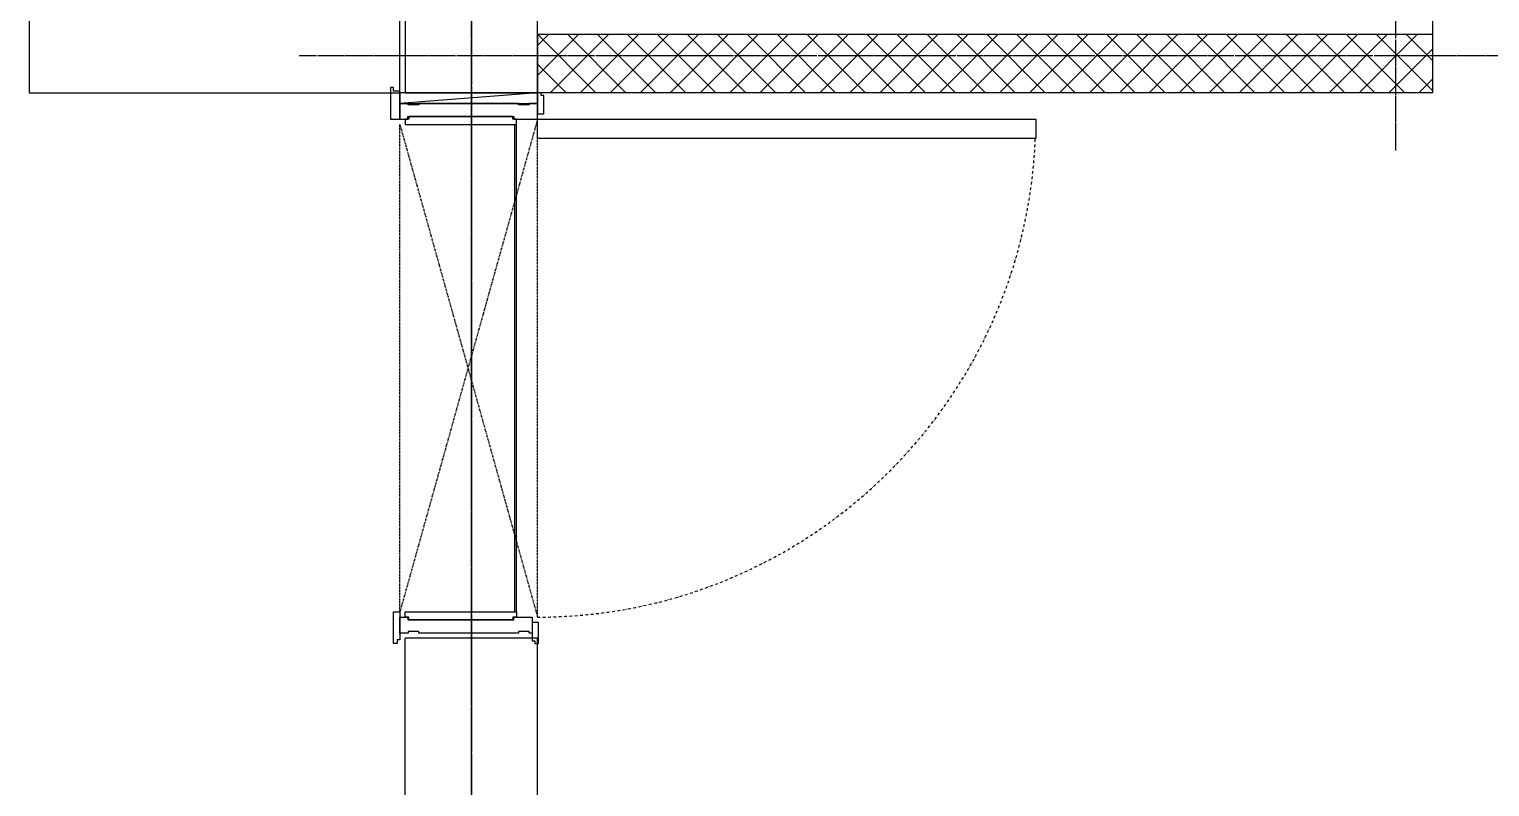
# Model space of a CAD drawing. Header units: millimetres. Extents: x 18456 to 179493, y -203649 to 469211.
# Drawn here: x 140880 to 143638, y -183880 to -182449 of the extents above; entities that cross this region are included whole.
import ezdxf

# ---------------------------------------------------------------- set-up
doc = ezdxf.new("R2010")
doc.units = ezdxf.units.MM
for name, pattern in [('X-평면도(기본형)$0$CEN', [52.5, 50, -1, 0.5, -1]), ('X-평면도(기본형)$0$DASHDOTX2', [2, 1, -0.5, 0, -0.5]), ('X-평면도(기본형)$0$HID', [2.8, 1.8, -1])]:
    doc.linetypes.add(name, pattern=pattern)
for name, color, linetype, true_color in [('X-평면도(기본형)$0$40HAT', 9, 'Continuous', 0x808080), ('X-평면도(기본형)$0$CEN', 1, 'X-평면도(기본형)$0$CEN', 0xff0000), ('X-평면도(기본형)$0$DOOR', 4, 'Continuous', 0x00ffff), ('X-평면도(기본형)$0$FIN', 9, 'Continuous', 0x808080), ('X-평면도(기본형)$0$KITC', 6, 'Continuous', 0xff00ff), ('X-평면도(기본형)$0$W1', 2, 'Continuous', 0xffff00), ('X-평면도(기본형)$0$W2', 3, 'Continuous', 0x00ff00)]:
    doc.layers.add(name, color=color, linetype=linetype, true_color=true_color)

# ---------------------------------------------------------------- blocks, each defined once
blk = doc.blocks.new('X-평면도(기본형)$0$1000')
at = {"layer": 'X-평면도(기본형)$0$DOOR', "color": 1, "linetype": 'ByBlock', "true_color": 0xff0000}
blk.add_line((-20, 0), (0, -260), dxfattribs=at)
at = {"layer": 'X-평면도(기본형)$0$DOOR', "color": 5, "true_color": 0x0000ff}
for p, q in [((960, -40), (40, -40)), ((960, -43), (40, -43))]:
    blk.add_line(p, q, dxfattribs=at)
at = {"layer": 'X-평면도(기본형)$0$DOOR'}
for points in [[(30, 0), (30, 940.8), (66, 940.8), (66, 0)], [(30, 0), (30, 940.8), (66, 940.8), (66, 0)], [(0, 0), (0, -15.9), (3, -15.9), (3, -35.9), (0, -35.9), (0, -224.1), (3, -224.1), (3, -244.1), (0, -244.1), (0, -260), (30, -260), (30, -245), (25, -245), (25, -45), (30, -45), (30, -40), (30, 0)], [(1000, -10), (1000, -15.9), (997, -15.9), (997, -35.9), (1000, -35.9), (1000, -224.1), (997, -224.1), (997, -244.1), (1000, -244.1), (1000, -260), (999.1, -260), (980, -260), (970, -260), (970, -245), (975, -245), (975, -45), (970, -45), (970, -40), (970, -10)], [(40, -40), (30, -40), (30, -47), (25, -47), (25, -243), (30, -243), (30, -250), (40, -250)], [(960, -40), (970, -40), (970, -47), (975, -47), (975, -243), (970, -243), (970, -250), (960, -250)]]:
    blk.add_lwpolyline(points, close=True, dxfattribs=at)
at = {"layer": 'X-평면도(기본형)$0$DOOR', "linetype": 'ByBlock'}
for points in [[(-15, 12), (-15, 7), (-20, 7), (-20, 0), (20, 0), (20, 12)], [(1015, -10), (1015, -5), (1020, -5), (1020, 2), (980, 2), (980, -10)], [(-23, -260), (-23, -272), (-30, -272), (-30, -278), (30, -278), (30, -260)], [(1013, -260), (1013, -265), (1020, -265), (1020, -272), (960, -272), (960, -260)]]:
    blk.add_lwpolyline(points, close=True, dxfattribs=at)
at = {"layer": 'X-평면도(기본형)$0$DOOR', "color": 1, "linetype": 'X-평면도(기본형)$0$HID', "true_color": 0xff0000}
blk.add_lwpolyline([(960, -260), (40, -260), (970, 0), (30, 0)], close=True, dxfattribs=at)
at = {"layer": 'X-평면도(기본형)$0$DOOR', "color": 1, "linetype": 'ByBlock', "true_color": 0xff0000}
blk.add_lwpolyline([(-20, 0), (-20, -260), (0, -260), (0, 0)], close=True, dxfattribs=at)
at = {"layer": 'X-평면도(기본형)$0$DOOR', "color": 1, "linetype": 'X-평면도(기본형)$0$DASHDOTX2', "ltscale": 5, "true_color": 0xff0000}
blk.add_arc((28.6, -0.6), 941.4, 0.038, 87.7238, dxfattribs=at)

msp = doc.modelspace()

# ---------------------------------------------------------------- hatches: boundary and pattern name
at = {"layer": 'X-평면도(기본형)$0$40HAT'}
h = msp.add_hatch(dxfattribs=at)
h.set_pattern_fill('H3', color=256, scale=40, style=0, pattern_type=2)
h.set_pattern_definition([(315, (-605844.544, -337778.427), (28.2842712, 28.2842712), []), (45, (-605844.544, -337778.427), (-28.2842712, 28.2842712), [])])
h.paths.add_polyline_path([(141839.6, -182459.2), (141839.6, -182569.2), (143529.6, -182569.2), (143529.6, -182459.2)], flags=0)

# ---------------------------------------------------------------- linework, layer by layer
at = {"layer": 'X-평면도(기본형)$0$CEN'}
for p, q in [((143459.6, -179214.2), (143459.6, -182679.2)), ((141714.6, -189134.2), (141714.6, -180719.2)), ((141714.6, -180719.2), (141714.6, -189134.2)), ((143679.6, -182499.2), (141389.6, -182499.2))]:
    msp.add_line(p, q, dxfattribs=at)
at = {"layer": 'X-평면도(기본형)$0$FIN'}
msp.add_line((143529.6, -182429.2), (143529.6, -182459.2), dxfattribs=at)
at = {"layer": 'X-평면도(기본형)$0$KITC', "linetype": 'Continuous'}
msp.add_lwpolyline([(140879.6, -182569.2), (141579.6, -182569.2), (141579.6, -179799.2), (140879.6, -179799.2)], close=True, dxfattribs=at)
at = {"layer": 'X-평면도(기본형)$0$W1'}
for p, q in [((141589.6, -180889.2), (141589.6, -182569.2)), ((141839.6, -182569.2), (141839.6, -180889.2)), ((141589.6, -182569.2), (141839.6, -182569.2)), ((141839.6, -183599.2), (141589.6, -183599.2)), ((141589.6, -184834.2), (141589.6, -183599.2)), ((141839.6, -184834.2), (141839.6, -183599.2))]:
    msp.add_line(p, q, dxfattribs=at)
at = {"layer": 'X-평면도(기본형)$0$W2'}
for p, q in [((141839.6, -182459.2), (141839.6, -182569.2)), ((143529.6, -182459.2), (141839.6, -182459.2)), ((143529.6, -182459.2), (143529.6, -182569.2)), ((143529.6, -182569.2), (141839.6, -182569.2))]:
    msp.add_line(p, q, dxfattribs=at)

# ---------------------------------------------------------------- block references
at = {"layer": 'X-평면도(기본형)$0$40HAT', "rotation": 270}
msp.add_blockref('X-평면도(기본형)$0$1000', (141839.6, -182589.2), dxfattribs=at)

doc.saveas('drawing.dxf')
